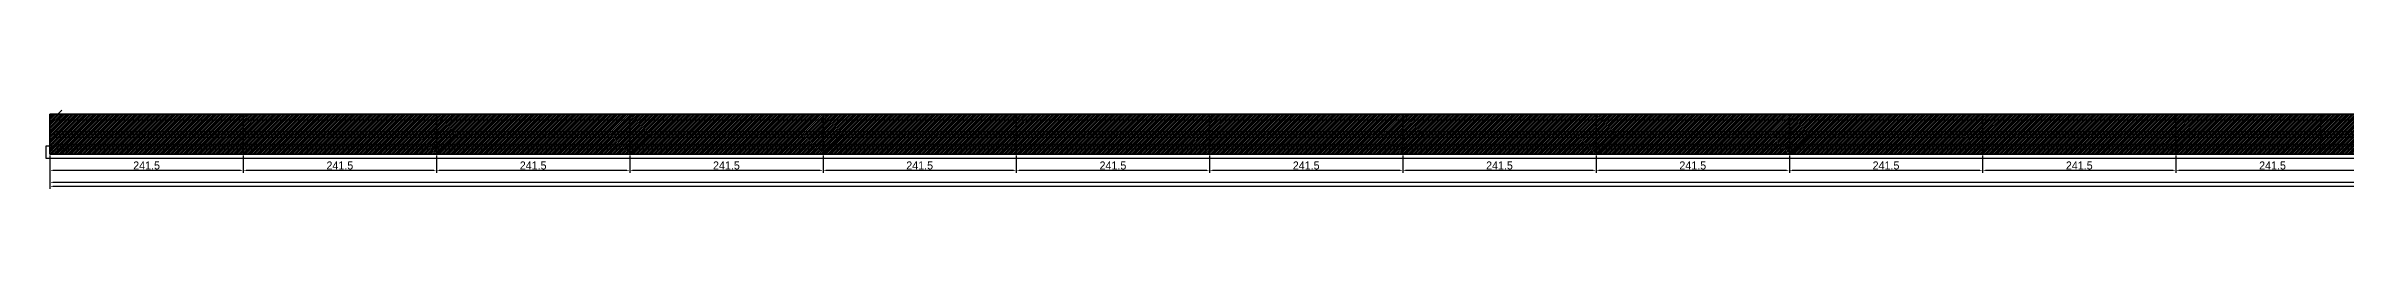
# Model space of a CAD drawing. Header units: metres. Extents: x 12791 to 24164, y 13116 to 13229.
# Drawn here: x 12791 to 15663, y 13116 to 13214 of the extents above; entities that cross this region are included whole.
import ezdxf

# ---------------------------------------------------------------- set-up
doc = ezdxf.new("R2010")
doc.units = ezdxf.units.M
for name, color, linetype in [('BARRA DE ANCORAGEM', 251, 'CONTINUOUS'), ('barrote', 251, 'CONTINUOUS'), ('COTA', 241, 'CONTINUOUS'), ('cotas', 4, 'CONTINUOUS'), ('Demarcação 1', 251, 'CONTINUOUS'), ('Demarcação 2', 254, 'CONTINUOUS'), ('Hachura', 251, 'CONTINUOUS'), ('HACHURA MADEIRAS', 1, 'CONTINUOUS'), ('Laje_Perimetro', 7, 'CONTINUOUS'), ('material do compensado', 7, 'CONTINUOUS'), ('Painéis', 200, 'CONTINUOUS'), ('SARR_3.5x7', 81, 'CONTINUOUS'), ('Texto Qtd Sarr', 242, 'CONTINUOUS')]:
    doc.layers.add(name, color=color, linetype=linetype)
doc.dimstyles.new('EZ DXF', dxfattribs={"dimtxt": 10, "dimasz": 3.5, "dimexe": 3, "dimexo": 1.5, "dimgap": 1, "dimtad": 1, "dimdec": 1, "dimdsep": 46, "dimcen": 2.5, "dimazin": 3, "dimtfac": 1, "dimtmove": 0, "dimatfit": 3})

msp = doc.modelspace()

# ---------------------------------------------------------------- hatches: boundary and pattern name
at = {"layer": 'Hachura'}
h = msp.add_hatch(color=3, dxfattribs=at)
h.dxf.hatch_style = 1
h.paths.add_polyline_path([(12795.5914, 13158.9905), (13037.0914, 13158.9905), (13037.0914, 13208.9905), (12795.5914, 13208.9905)])
h = msp.add_hatch(dxfattribs=at)
h.set_pattern_fill('ANSI31', scale=0.5)
h.paths.add_polyline_path([(12795.5914, 13158.9905), (13037.0914, 13158.9905), (13037.0914, 13208.9905), (12795.5914, 13208.9905)])
h = msp.add_hatch(color=3, dxfattribs=at)
h.dxf.hatch_style = 1
h.paths.add_polyline_path([(12795.5914, 13158.9905), (13037.0914, 13158.9905), (13037.0914, 13208.9905), (12795.5914, 13208.9905)])
h = msp.add_hatch(dxfattribs=at)
h.set_pattern_fill('ANSI31', scale=0.5)
h.paths.add_polyline_path([(12795.5914, 13158.9905), (13037.0914, 13158.9905), (13037.0914, 13208.9905), (12795.5914, 13208.9905)])
h = msp.add_hatch(color=3, dxfattribs=at)
h.dxf.hatch_style = 1
h.paths.add_polyline_path([(13037.0914, 13158.9905), (13278.5914, 13158.9905), (13278.5914, 13208.9905), (13037.0914, 13208.9905)])
h = msp.add_hatch(dxfattribs=at)
h.set_pattern_fill('ANSI31', scale=0.5)
h.paths.add_polyline_path([(13037.0914, 13158.9905), (13278.5914, 13158.9905), (13278.5914, 13208.9905), (13037.0914, 13208.9905)])
h = msp.add_hatch(color=3, dxfattribs=at)
h.dxf.hatch_style = 1
h.paths.add_polyline_path([(13037.0914, 13158.9905), (13278.5914, 13158.9905), (13278.5914, 13208.9905), (13037.0914, 13208.9905)])
h = msp.add_hatch(dxfattribs=at)
h.set_pattern_fill('ANSI31', scale=0.5)
h.paths.add_polyline_path([(13037.0914, 13158.9905), (13278.5914, 13158.9905), (13278.5914, 13208.9905), (13037.0914, 13208.9905)])
h = msp.add_hatch(color=3, dxfattribs=at)
h.dxf.hatch_style = 1
h.paths.add_polyline_path([(13278.5914, 13158.9905), (13520.0914, 13158.9905), (13520.0914, 13208.9905), (13278.5914, 13208.9905)])
h = msp.add_hatch(dxfattribs=at)
h.set_pattern_fill('ANSI31', scale=0.5)
h.paths.add_polyline_path([(13278.5914, 13158.9905), (13520.0914, 13158.9905), (13520.0914, 13208.9905), (13278.5914, 13208.9905)])
h = msp.add_hatch(color=3, dxfattribs=at)
h.dxf.hatch_style = 1
h.paths.add_polyline_path([(13278.5914, 13158.9905), (13520.0914, 13158.9905), (13520.0914, 13208.9905), (13278.5914, 13208.9905)])
h = msp.add_hatch(dxfattribs=at)
h.set_pattern_fill('ANSI31', scale=0.5)
h.paths.add_polyline_path([(13278.5914, 13158.9905), (13520.0914, 13158.9905), (13520.0914, 13208.9905), (13278.5914, 13208.9905)])
h = msp.add_hatch(color=3, dxfattribs=at)
h.dxf.hatch_style = 1
h.paths.add_polyline_path([(13520.0914, 13158.9905), (13761.5914, 13158.9905), (13761.5914, 13208.9905), (13520.0914, 13208.9905)])
h = msp.add_hatch(dxfattribs=at)
h.set_pattern_fill('ANSI31', scale=0.5)
h.paths.add_polyline_path([(13520.0914, 13158.9905), (13761.5914, 13158.9905), (13761.5914, 13208.9905), (13520.0914, 13208.9905)])
h = msp.add_hatch(color=3, dxfattribs=at)
h.dxf.hatch_style = 1
h.paths.add_polyline_path([(13520.0914, 13158.9905), (13761.5914, 13158.9905), (13761.5914, 13208.9905), (13520.0914, 13208.9905)])
h = msp.add_hatch(dxfattribs=at)
h.set_pattern_fill('ANSI31', scale=0.5)
h.paths.add_polyline_path([(13520.0914, 13158.9905), (13761.5914, 13158.9905), (13761.5914, 13208.9905), (13520.0914, 13208.9905)])
h = msp.add_hatch(color=3, dxfattribs=at)
h.dxf.hatch_style = 1
h.paths.add_polyline_path([(13761.5914, 13158.9905), (14003.0914, 13158.9905), (14003.0914, 13208.9905), (13761.5914, 13208.9905)])
h = msp.add_hatch(dxfattribs=at)
h.set_pattern_fill('ANSI31', scale=0.5)
h.paths.add_polyline_path([(13761.5914, 13158.9905), (14003.0914, 13158.9905), (14003.0914, 13208.9905), (13761.5914, 13208.9905)])
h = msp.add_hatch(color=3, dxfattribs=at)
h.dxf.hatch_style = 1
h.paths.add_polyline_path([(13761.5914, 13158.9905), (14003.0914, 13158.9905), (14003.0914, 13208.9905), (13761.5914, 13208.9905)])
h = msp.add_hatch(dxfattribs=at)
h.set_pattern_fill('ANSI31', scale=0.5)
h.paths.add_polyline_path([(13761.5914, 13158.9905), (14003.0914, 13158.9905), (14003.0914, 13208.9905), (13761.5914, 13208.9905)])
h = msp.add_hatch(color=3, dxfattribs=at)
h.dxf.hatch_style = 1
h.paths.add_polyline_path([(14003.0914, 13158.9905), (14244.5914, 13158.9905), (14244.5914, 13208.9905), (14003.0914, 13208.9905)])
h = msp.add_hatch(dxfattribs=at)
h.set_pattern_fill('ANSI31', scale=0.5)
h.paths.add_polyline_path([(14003.0914, 13158.9905), (14244.5914, 13158.9905), (14244.5914, 13208.9905), (14003.0914, 13208.9905)])
h = msp.add_hatch(color=3, dxfattribs=at)
h.dxf.hatch_style = 1
h.paths.add_polyline_path([(14003.0914, 13158.9905), (14244.5914, 13158.9905), (14244.5914, 13208.9905), (14003.0914, 13208.9905)])
h = msp.add_hatch(dxfattribs=at)
h.set_pattern_fill('ANSI31', scale=0.5)
h.paths.add_polyline_path([(14003.0914, 13158.9905), (14244.5914, 13158.9905), (14244.5914, 13208.9905), (14003.0914, 13208.9905)])
h = msp.add_hatch(color=3, dxfattribs=at)
h.dxf.hatch_style = 1
h.paths.add_polyline_path([(14244.5914, 13158.9905), (14486.0914, 13158.9905), (14486.0914, 13208.9905), (14244.5914, 13208.9905)])
h = msp.add_hatch(dxfattribs=at)
h.set_pattern_fill('ANSI31', scale=0.5)
h.paths.add_polyline_path([(14244.5914, 13158.9905), (14486.0914, 13158.9905), (14486.0914, 13208.9905), (14244.5914, 13208.9905)])
h = msp.add_hatch(color=3, dxfattribs=at)
h.dxf.hatch_style = 1
h.paths.add_polyline_path([(14244.5914, 13158.9905), (14486.0914, 13158.9905), (14486.0914, 13208.9905), (14244.5914, 13208.9905)])
h = msp.add_hatch(dxfattribs=at)
h.set_pattern_fill('ANSI31', scale=0.5)
h.paths.add_polyline_path([(14244.5914, 13158.9905), (14486.0914, 13158.9905), (14486.0914, 13208.9905), (14244.5914, 13208.9905)])
h = msp.add_hatch(color=3, dxfattribs=at)
h.dxf.hatch_style = 1
h.paths.add_polyline_path([(14486.0914, 13158.9905), (14727.5914, 13158.9905), (14727.5914, 13208.9905), (14486.0914, 13208.9905)])
h = msp.add_hatch(dxfattribs=at)
h.set_pattern_fill('ANSI31', scale=0.5)
h.paths.add_polyline_path([(14486.0914, 13158.9905), (14727.5914, 13158.9905), (14727.5914, 13208.9905), (14486.0914, 13208.9905)])
h = msp.add_hatch(color=3, dxfattribs=at)
h.dxf.hatch_style = 1
h.paths.add_polyline_path([(14486.0914, 13158.9905), (14727.5914, 13158.9905), (14727.5914, 13208.9905), (14486.0914, 13208.9905)])
h = msp.add_hatch(dxfattribs=at)
h.set_pattern_fill('ANSI31', scale=0.5)
h.paths.add_polyline_path([(14486.0914, 13158.9905), (14727.5914, 13158.9905), (14727.5914, 13208.9905), (14486.0914, 13208.9905)])
h = msp.add_hatch(color=3, dxfattribs=at)
h.dxf.hatch_style = 1
h.paths.add_polyline_path([(14727.5914, 13158.9905), (14969.0914, 13158.9905), (14969.0914, 13208.9905), (14727.5914, 13208.9905)])
h = msp.add_hatch(dxfattribs=at)
h.set_pattern_fill('ANSI31', scale=0.5)
h.paths.add_polyline_path([(14727.5914, 13158.9905), (14969.0914, 13158.9905), (14969.0914, 13208.9905), (14727.5914, 13208.9905)])
h = msp.add_hatch(color=3, dxfattribs=at)
h.dxf.hatch_style = 1
h.paths.add_polyline_path([(14727.5914, 13158.9905), (14969.0914, 13158.9905), (14969.0914, 13208.9905), (14727.5914, 13208.9905)])
h = msp.add_hatch(dxfattribs=at)
h.set_pattern_fill('ANSI31', scale=0.5)
h.paths.add_polyline_path([(14727.5914, 13158.9905), (14969.0914, 13158.9905), (14969.0914, 13208.9905), (14727.5914, 13208.9905)])
h = msp.add_hatch(color=3, dxfattribs=at)
h.dxf.hatch_style = 1
h.paths.add_polyline_path([(14969.0914, 13158.9905), (15210.5914, 13158.9905), (15210.5914, 13208.9905), (14969.0914, 13208.9905)])
h = msp.add_hatch(dxfattribs=at)
h.set_pattern_fill('ANSI31', scale=0.5)
h.paths.add_polyline_path([(14969.0914, 13158.9905), (15210.5914, 13158.9905), (15210.5914, 13208.9905), (14969.0914, 13208.9905)])
h = msp.add_hatch(color=3, dxfattribs=at)
h.dxf.hatch_style = 1
h.paths.add_polyline_path([(14969.0914, 13158.9905), (15210.5914, 13158.9905), (15210.5914, 13208.9905), (14969.0914, 13208.9905)])
h = msp.add_hatch(dxfattribs=at)
h.set_pattern_fill('ANSI31', scale=0.5)
h.paths.add_polyline_path([(14969.0914, 13158.9905), (15210.5914, 13158.9905), (15210.5914, 13208.9905), (14969.0914, 13208.9905)])
h = msp.add_hatch(color=3, dxfattribs=at)
h.dxf.hatch_style = 1
h.paths.add_polyline_path([(15210.5914, 13158.9905), (15452.0914, 13158.9905), (15452.0914, 13208.9905), (15210.5914, 13208.9905)])
h = msp.add_hatch(dxfattribs=at)
h.set_pattern_fill('ANSI31', scale=0.5)
h.paths.add_polyline_path([(15210.5914, 13158.9905), (15452.0914, 13158.9905), (15452.0914, 13208.9905), (15210.5914, 13208.9905)])
h = msp.add_hatch(color=3, dxfattribs=at)
h.dxf.hatch_style = 1
h.paths.add_polyline_path([(15210.5914, 13158.9905), (15452.0914, 13158.9905), (15452.0914, 13208.9905), (15210.5914, 13208.9905)])
h = msp.add_hatch(dxfattribs=at)
h.set_pattern_fill('ANSI31', scale=0.5)
h.paths.add_polyline_path([(15210.5914, 13158.9905), (15452.0914, 13158.9905), (15452.0914, 13208.9905), (15210.5914, 13208.9905)])
h = msp.add_hatch(color=3, dxfattribs=at)
h.dxf.hatch_style = 1
h.paths.add_polyline_path([(15452.0914, 13158.9905), (15693.5914, 13158.9905), (15693.5914, 13208.9905), (15452.0914, 13208.9905)])
h = msp.add_hatch(dxfattribs=at)
h.set_pattern_fill('ANSI31', scale=0.5)
h.paths.add_polyline_path([(15452.0914, 13158.9905), (15693.5914, 13158.9905), (15693.5914, 13208.9905), (15452.0914, 13208.9905)])
h = msp.add_hatch(color=3, dxfattribs=at)
h.dxf.hatch_style = 1
h.paths.add_polyline_path([(15452.0914, 13158.9905), (15693.5914, 13158.9905), (15693.5914, 13208.9905), (15452.0914, 13208.9905)])
h = msp.add_hatch(dxfattribs=at)
h.set_pattern_fill('ANSI31', scale=0.5)
h.paths.add_polyline_path([(15452.0914, 13158.9905), (15693.5914, 13158.9905), (15693.5914, 13208.9905), (15452.0914, 13208.9905)])
at = {"layer": 'HACHURA MADEIRAS'}
h = msp.add_hatch(dxfattribs=at)
h.set_pattern_fill('ANSI31', scale=2)
h.paths.add_polyline_path([(12797.5914, 13160.9905), (12807.5914, 13160.9905), (12807.5914, 13170.9905), (12797.5914, 13170.9905)])
h = msp.add_hatch(dxfattribs=at)
h.set_pattern_fill('ANSI31', scale=2)
h.paths.add_polyline_path([(12797.5914, 13160.9905), (12807.5914, 13160.9905), (12807.5914, 13170.9905), (12797.5914, 13170.9905)])
at = {"layer": 'material do compensado'}
h = msp.add_hatch(dxfattribs=at)
h.set_pattern_fill('ANSI37', scale=2)
h.paths.add_polyline_path([(12808.5914, 13160.9905), (12817.5914, 13160.9905), (12817.5914, 13168.9905), (12808.5914, 13168.9905)])
h = msp.add_hatch(dxfattribs=at)
h.set_pattern_fill('ANSI37', scale=2)
h.paths.add_polyline_path([(12808.5914, 13160.9905), (12817.5914, 13160.9905), (12817.5914, 13168.9905), (12808.5914, 13168.9905)])

# ---------------------------------------------------------------- linework, layer by layer
at = {"layer": 'BARRA DE ANCORAGEM'}
msp.add_line((12800.5914, 13203.9905), (12810.5914, 13213.9905), dxfattribs=at)
msp.add_line((12800.5914, 13203.9905), (12810.5914, 13213.9905), dxfattribs=at)
at = {"layer": 'barrote'}
msp.add_line((12800.5914, 13171.4905), (24141.0914, 13171.4905), dxfattribs=at)
msp.add_line((12800.5914, 13171.4905), (24141.0914, 13171.4905), dxfattribs=at)
at = {"layer": 'Demarcação 1'}
msp.add_line((12795.5914, 13183.9905), (24146.0914, 13183.9905), dxfattribs=at)
msp.add_line((12795.5914, 13183.9905), (24146.0914, 13183.9905), dxfattribs=at)
at = {"layer": 'Demarcação 2'}
msp.add_line((15633.2164, 13158.9905), (15633.2164, 13208.9905), dxfattribs=at)
msp.add_line((15633.2164, 13158.9905), (15633.2164, 13208.9905), dxfattribs=at)
at = {"layer": 'Laje_Perimetro'}
msp.add_lwpolyline([(12790.5914, 13153.9905), (24151.0914, 13153.9905), (24151.0914, 13168.9905), (12790.5914, 13168.9905)], close=True, dxfattribs=at)
msp.add_lwpolyline([(12790.5914, 13153.9905), (24151.0914, 13153.9905), (24151.0914, 13168.9905), (12790.5914, 13168.9905)], close=True, dxfattribs=at)
at = {"layer": 'Painéis'}
for points in [[(12795.5914, 13158.9905), (12795.5914, 13208.9905)], [(12795.5914, 13158.9905), (13037.0914, 13158.9905), (13037.0914, 13208.9905), (12795.5914, 13208.9905)], [(12795.5914, 13208.9905), (24146.0914, 13208.9905)], [(12795.5914, 13158.9905), (12795.5914, 13208.9905)], [(12795.5914, 13158.9905), (13037.0914, 13158.9905), (13037.0914, 13208.9905), (12795.5914, 13208.9905)], [(12795.5914, 13208.9905), (24146.0914, 13208.9905)], [(13037.0914, 13158.9905), (13037.0914, 13208.9905)], [(13037.0914, 13158.9905), (13278.5914, 13158.9905), (13278.5914, 13208.9905), (13037.0914, 13208.9905)], [(13037.0914, 13158.9905), (13037.0914, 13208.9905)], [(13037.0914, 13158.9905), (13278.5914, 13158.9905), (13278.5914, 13208.9905), (13037.0914, 13208.9905)], [(13278.5914, 13158.9905), (13278.5914, 13208.9905)], [(13278.5914, 13158.9905), (13520.0914, 13158.9905), (13520.0914, 13208.9905), (13278.5914, 13208.9905)], [(13278.5914, 13158.9905), (13278.5914, 13208.9905)], [(13278.5914, 13158.9905), (13520.0914, 13158.9905), (13520.0914, 13208.9905), (13278.5914, 13208.9905)], [(13520.0914, 13158.9905), (13520.0914, 13208.9905)], [(13520.0914, 13158.9905), (13761.5914, 13158.9905), (13761.5914, 13208.9905), (13520.0914, 13208.9905)], [(13520.0914, 13158.9905), (13520.0914, 13208.9905)], [(13520.0914, 13158.9905), (13761.5914, 13158.9905), (13761.5914, 13208.9905), (13520.0914, 13208.9905)], [(13761.5914, 13158.9905), (13761.5914, 13208.9905)], [(13761.5914, 13158.9905), (14003.0914, 13158.9905), (14003.0914, 13208.9905), (13761.5914, 13208.9905)], [(13761.5914, 13158.9905), (13761.5914, 13208.9905)], [(13761.5914, 13158.9905), (14003.0914, 13158.9905), (14003.0914, 13208.9905), (13761.5914, 13208.9905)], [(14003.0914, 13158.9905), (14003.0914, 13208.9905)], [(14003.0914, 13158.9905), (14244.5914, 13158.9905), (14244.5914, 13208.9905), (14003.0914, 13208.9905)], [(14003.0914, 13158.9905), (14003.0914, 13208.9905)], [(14003.0914, 13158.9905), (14244.5914, 13158.9905), (14244.5914, 13208.9905), (14003.0914, 13208.9905)], [(14244.5914, 13158.9905), (14244.5914, 13208.9905)], [(14244.5914, 13158.9905), (14486.0914, 13158.9905), (14486.0914, 13208.9905), (14244.5914, 13208.9905)], [(14244.5914, 13158.9905), (14244.5914, 13208.9905)], [(14244.5914, 13158.9905), (14486.0914, 13158.9905), (14486.0914, 13208.9905), (14244.5914, 13208.9905)], [(14486.0914, 13158.9905), (14486.0914, 13208.9905)], [(14486.0914, 13158.9905), (14727.5914, 13158.9905), (14727.5914, 13208.9905), (14486.0914, 13208.9905)], [(14486.0914, 13158.9905), (14486.0914, 13208.9905)], [(14486.0914, 13158.9905), (14727.5914, 13158.9905), (14727.5914, 13208.9905), (14486.0914, 13208.9905)], [(14727.5914, 13158.9905), (14727.5914, 13208.9905)], [(14727.5914, 13158.9905), (14969.0914, 13158.9905), (14969.0914, 13208.9905), (14727.5914, 13208.9905)], [(14727.5914, 13158.9905), (14727.5914, 13208.9905)], [(14727.5914, 13158.9905), (14969.0914, 13158.9905), (14969.0914, 13208.9905), (14727.5914, 13208.9905)], [(14969.0914, 13158.9905), (14969.0914, 13208.9905)], [(14969.0914, 13158.9905), (15210.5914, 13158.9905), (15210.5914, 13208.9905), (14969.0914, 13208.9905)], [(14969.0914, 13158.9905), (14969.0914, 13208.9905)], [(14969.0914, 13158.9905), (15210.5914, 13158.9905), (15210.5914, 13208.9905), (14969.0914, 13208.9905)], [(15210.5914, 13158.9905), (15210.5914, 13208.9905)], [(15210.5914, 13158.9905), (15452.0914, 13158.9905), (15452.0914, 13208.9905), (15210.5914, 13208.9905)], [(15210.5914, 13158.9905), (15210.5914, 13208.9905)], [(15210.5914, 13158.9905), (15452.0914, 13158.9905), (15452.0914, 13208.9905), (15210.5914, 13208.9905)], [(15452.0914, 13158.9905), (15452.0914, 13208.9905)], [(15452.0914, 13158.9905), (15693.5914, 13158.9905), (15693.5914, 13208.9905), (15452.0914, 13208.9905)], [(15452.0914, 13158.9905), (15452.0914, 13208.9905)], [(15452.0914, 13158.9905), (15693.5914, 13158.9905), (15693.5914, 13208.9905), (15452.0914, 13208.9905)], [(12795.5914, 13158.9905), (24146.0914, 13158.9905)], [(12795.5914, 13158.9905), (24146.0914, 13158.9905)]]:
    msp.add_lwpolyline(points, close=True, dxfattribs=at)
at = {"layer": 'SARR_3.5x7'}
for p, q in [((12802.5914, 13201.9905), (13037.0914, 13201.9905)), ((12802.5914, 13201.9905), (13037.0914, 13201.9905)), ((12802.5914, 13187.4905), (13037.0914, 13187.4905)), ((12802.5914, 13187.4905), (13037.0914, 13187.4905)), ((13037.0914, 13201.9905), (13278.5914, 13201.9905)), ((13037.0914, 13201.9905), (13278.5914, 13201.9905)), ((13037.0914, 13187.4905), (13278.5914, 13187.4905)), ((13037.0914, 13187.4905), (13278.5914, 13187.4905)), ((13278.5914, 13201.9905), (13520.0914, 13201.9905)), ((13278.5914, 13201.9905), (13520.0914, 13201.9905)), ((13278.5914, 13187.4905), (13520.0914, 13187.4905)), ((13278.5914, 13187.4905), (13520.0914, 13187.4905)), ((13520.0914, 13201.9905), (13761.5914, 13201.9905)), ((13520.0914, 13201.9905), (13761.5914, 13201.9905)), ((13520.0914, 13187.4905), (13761.5914, 13187.4905)), ((13520.0914, 13187.4905), (13761.5914, 13187.4905)), ((13761.5914, 13201.9905), (14003.0914, 13201.9905)), ((13761.5914, 13201.9905), (14003.0914, 13201.9905)), ((13761.5914, 13187.4905), (14003.0914, 13187.4905)), ((13761.5914, 13187.4905), (14003.0914, 13187.4905)), ((14003.0914, 13201.9905), (14244.5914, 13201.9905)), ((14003.0914, 13201.9905), (14244.5914, 13201.9905)), ((14003.0914, 13187.4905), (14244.5914, 13187.4905)), ((14003.0914, 13187.4905), (14244.5914, 13187.4905)), ((14244.5914, 13201.9905), (14486.0914, 13201.9905)), ((14244.5914, 13201.9905), (14486.0914, 13201.9905)), ((14244.5914, 13187.4905), (14486.0914, 13187.4905)), ((14244.5914, 13187.4905), (14486.0914, 13187.4905)), ((14486.0914, 13201.9905), (14727.5914, 13201.9905)), ((14486.0914, 13201.9905), (14727.5914, 13201.9905)), ((14486.0914, 13187.4905), (14727.5914, 13187.4905)), ((14486.0914, 13187.4905), (14727.5914, 13187.4905)), ((14727.5914, 13201.9905), (14969.0914, 13201.9905)), ((14727.5914, 13201.9905), (14969.0914, 13201.9905)), ((14727.5914, 13187.4905), (14969.0914, 13187.4905)), ((14727.5914, 13187.4905), (14969.0914, 13187.4905)), ((14969.0914, 13201.9905), (15210.5914, 13201.9905)), ((14969.0914, 13201.9905), (15210.5914, 13201.9905)), ((14969.0914, 13187.4905), (15210.5914, 13187.4905)), ((14969.0914, 13187.4905), (15210.5914, 13187.4905)), ((15210.5914, 13201.9905), (15452.0914, 13201.9905)), ((15210.5914, 13201.9905), (15452.0914, 13201.9905)), ((15210.5914, 13187.4905), (15452.0914, 13187.4905)), ((15210.5914, 13187.4905), (15452.0914, 13187.4905)), ((15452.0914, 13201.9905), (15693.5914, 13201.9905)), ((15452.0914, 13201.9905), (15693.5914, 13201.9905)), ((15452.0914, 13187.4905), (15693.5914, 13187.4905)), ((15452.0914, 13187.4905), (15693.5914, 13187.4905)), ((12802.5914, 13180.4905), (13037.0914, 13180.4905)), ((12802.5914, 13180.4905), (13037.0914, 13180.4905)), ((12802.5914, 13165.9905), (13037.0914, 13165.9905)), ((12802.5914, 13165.9905), (13037.0914, 13165.9905)), ((13037.0914, 13180.4905), (13278.5914, 13180.4905)), ((13037.0914, 13180.4905), (13278.5914, 13180.4905)), ((13037.0914, 13165.9905), (13278.5914, 13165.9905)), ((13037.0914, 13165.9905), (13278.5914, 13165.9905)), ((13278.5914, 13180.4905), (13520.0914, 13180.4905)), ((13278.5914, 13180.4905), (13520.0914, 13180.4905)), ((13278.5914, 13165.9905), (13520.0914, 13165.9905)), ((13278.5914, 13165.9905), (13520.0914, 13165.9905)), ((13520.0914, 13180.4905), (13761.5914, 13180.4905)), ((13520.0914, 13180.4905), (13761.5914, 13180.4905)), ((13520.0914, 13165.9905), (13761.5914, 13165.9905)), ((13520.0914, 13165.9905), (13761.5914, 13165.9905)), ((13761.5914, 13180.4905), (14003.0914, 13180.4905)), ((13761.5914, 13180.4905), (14003.0914, 13180.4905)), ((13761.5914, 13165.9905), (14003.0914, 13165.9905)), ((13761.5914, 13165.9905), (14003.0914, 13165.9905)), ((14003.0914, 13180.4905), (14244.5914, 13180.4905)), ((14003.0914, 13180.4905), (14244.5914, 13180.4905)), ((14003.0914, 13165.9905), (14244.5914, 13165.9905)), ((14003.0914, 13165.9905), (14244.5914, 13165.9905)), ((14244.5914, 13180.4905), (14486.0914, 13180.4905)), ((14244.5914, 13180.4905), (14486.0914, 13180.4905)), ((14244.5914, 13165.9905), (14486.0914, 13165.9905)), ((14244.5914, 13165.9905), (14486.0914, 13165.9905)), ((14486.0914, 13180.4905), (14727.5914, 13180.4905)), ((14486.0914, 13180.4905), (14727.5914, 13180.4905)), ((14486.0914, 13165.9905), (14727.5914, 13165.9905)), ((14486.0914, 13165.9905), (14727.5914, 13165.9905)), ((14727.5914, 13180.4905), (14969.0914, 13180.4905)), ((14727.5914, 13180.4905), (14969.0914, 13180.4905)), ((14727.5914, 13165.9905), (14969.0914, 13165.9905)), ((14727.5914, 13165.9905), (14969.0914, 13165.9905)), ((14969.0914, 13180.4905), (15210.5914, 13180.4905)), ((14969.0914, 13180.4905), (15210.5914, 13180.4905)), ((14969.0914, 13165.9905), (15210.5914, 13165.9905)), ((14969.0914, 13165.9905), (15210.5914, 13165.9905)), ((15210.5914, 13180.4905), (15452.0914, 13180.4905)), ((15210.5914, 13180.4905), (15452.0914, 13180.4905)), ((15210.5914, 13165.9905), (15452.0914, 13165.9905)), ((15210.5914, 13165.9905), (15452.0914, 13165.9905)), ((15452.0914, 13180.4905), (15693.5914, 13180.4905)), ((15452.0914, 13180.4905), (15693.5914, 13180.4905)), ((15452.0914, 13165.9905), (15693.5914, 13165.9905)), ((15452.0914, 13165.9905), (15693.5914, 13165.9905))]:
    msp.add_line(p, q, dxfattribs=at)

# ---------------------------------------------------------------- texts
at = {"layer": 'Texto Qtd Sarr'}
msp.add_text('QTD: AUTO', height=3, dxfattribs=at).set_placement((12797.5914, 13160.9905))
msp.add_text('QTD: AUTO', height=3, dxfattribs=at).set_placement((12797.5914, 13160.9905))

# ---------------------------------------------------------------- dimensions: what is measured, and where the dimension line sits
at = {"layer": 'COTA', "color": 1}
for base, p1, p2 in [((12795.5914, 13138.9905), (12795.5914, 13158.9905), (13037.0914, 13158.9905)), ((12795.5914, 13118.9905), (12795.5914, 13158.9905), (24146.0914, 13158.9905)), ((12795.5914, 13138.9905), (12795.5914, 13158.9905), (13037.0914, 13158.9905)), ((12795.5914, 13118.9905), (12795.5914, 13158.9905), (24146.0914, 13158.9905)), ((13037.0914, 13138.9905), (13037.0914, 13158.9905), (13278.5914, 13158.9905)), ((13037.0914, 13138.9905), (13037.0914, 13158.9905), (13278.5914, 13158.9905)), ((13278.5914, 13138.9905), (13278.5914, 13158.9905), (13520.0914, 13158.9905)), ((13278.5914, 13138.9905), (13278.5914, 13158.9905), (13520.0914, 13158.9905)), ((13520.0914, 13138.9905), (13520.0914, 13158.9905), (13761.5914, 13158.9905)), ((13520.0914, 13138.9905), (13520.0914, 13158.9905), (13761.5914, 13158.9905)), ((13761.5914, 13138.9905), (13761.5914, 13158.9905), (14003.0914, 13158.9905)), ((13761.5914, 13138.9905), (13761.5914, 13158.9905), (14003.0914, 13158.9905)), ((14003.0914, 13138.9905), (14003.0914, 13158.9905), (14244.5914, 13158.9905)), ((14003.0914, 13138.9905), (14003.0914, 13158.9905), (14244.5914, 13158.9905)), ((14244.5914, 13138.9905), (14244.5914, 13158.9905), (14486.0914, 13158.9905)), ((14244.5914, 13138.9905), (14244.5914, 13158.9905), (14486.0914, 13158.9905)), ((14486.0914, 13138.9905), (14486.0914, 13158.9905), (14727.5914, 13158.9905)), ((14486.0914, 13138.9905), (14486.0914, 13158.9905), (14727.5914, 13158.9905)), ((14727.5914, 13138.9905), (14727.5914, 13158.9905), (14969.0914, 13158.9905)), ((14727.5914, 13138.9905), (14727.5914, 13158.9905), (14969.0914, 13158.9905)), ((14969.0914, 13138.9905), (14969.0914, 13158.9905), (15210.5914, 13158.9905)), ((14969.0914, 13138.9905), (14969.0914, 13158.9905), (15210.5914, 13158.9905)), ((15210.5914, 13138.9905), (15210.5914, 13158.9905), (15452.0914, 13158.9905)), ((15210.5914, 13138.9905), (15210.5914, 13158.9905), (15452.0914, 13158.9905)), ((15452.0914, 13138.9905), (15452.0914, 13158.9905), (15693.5914, 13158.9905)), ((15452.0914, 13138.9905), (15452.0914, 13158.9905), (15693.5914, 13158.9905))]:
    msp.add_linear_dim(base=base, p1=p1, p2=p2, dimstyle='EZ DXF', dxfattribs=at).render()
at = {"layer": 'cotas'}
msp.add_linear_dim(base=(12795.5914, 13123.9905), p1=(12795.5914, 13138.9905), p2=(24146.0914, 13138.9905), dimstyle='EZ DXF', dxfattribs=at).render()
msp.add_linear_dim(base=(12795.5914, 13123.9905), p1=(12795.5914, 13138.9905), p2=(24146.0914, 13138.9905), dimstyle='EZ DXF', dxfattribs=at).render()

doc.saveas('drawing.dxf')
